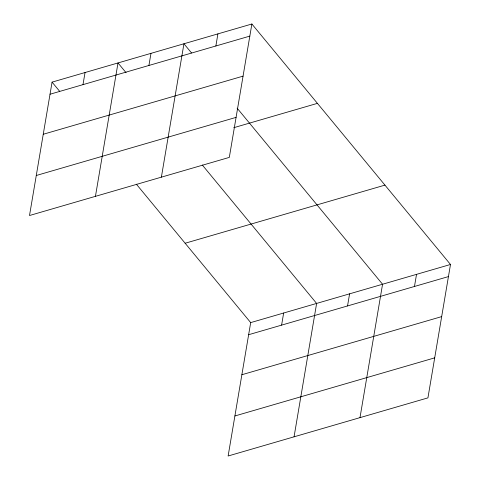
<?xml version="1.0" encoding="UTF-8"?>
<svg xmlns="http://www.w3.org/2000/svg" width="480" height="480" viewBox="0 0 480 480"><rect width="100%" height="100%" fill="white"/><g stroke="black" fill="none" stroke-linecap="round" stroke-linejoin="round"><path stroke-width="0.72" d="M52.068 82.128L29.508 215.52L229.314 157.392L251.874 24L52.068 82.128L59.67 91.326M82.992 84.648L85.038 72.534M95.442 196.338L118.008 62.946L126.078 72.72M148.926 65.466L150.972 53.352M161.382 177.156L183.942 43.764L191.544 52.962M215.862 45.99L217.908 33.882M136.374 184.194L250.686 322.608L228.126 456L427.932 397.872L450.492 264.48L251.874 24M281.604 325.122L283.656 313.014M294.06 436.818L316.62 303.426L202.308 165.012M347.544 305.94L349.59 293.832M359.994 417.636L382.56 284.244L237.138 108.168M414.474 286.47L416.526 274.362M50.022 94.236L249.828 36.108M43.254 134.262L243.06 76.134M36.276 175.5L236.082 117.372M233.718 127.71L317.418 103.356M185.142 243.246L384.948 185.118M250.686 322.608L450.492 264.48M248.64 334.716L448.446 276.588M241.866 374.736L441.672 316.614M234.894 415.974L434.7 357.852"/></g></svg>
